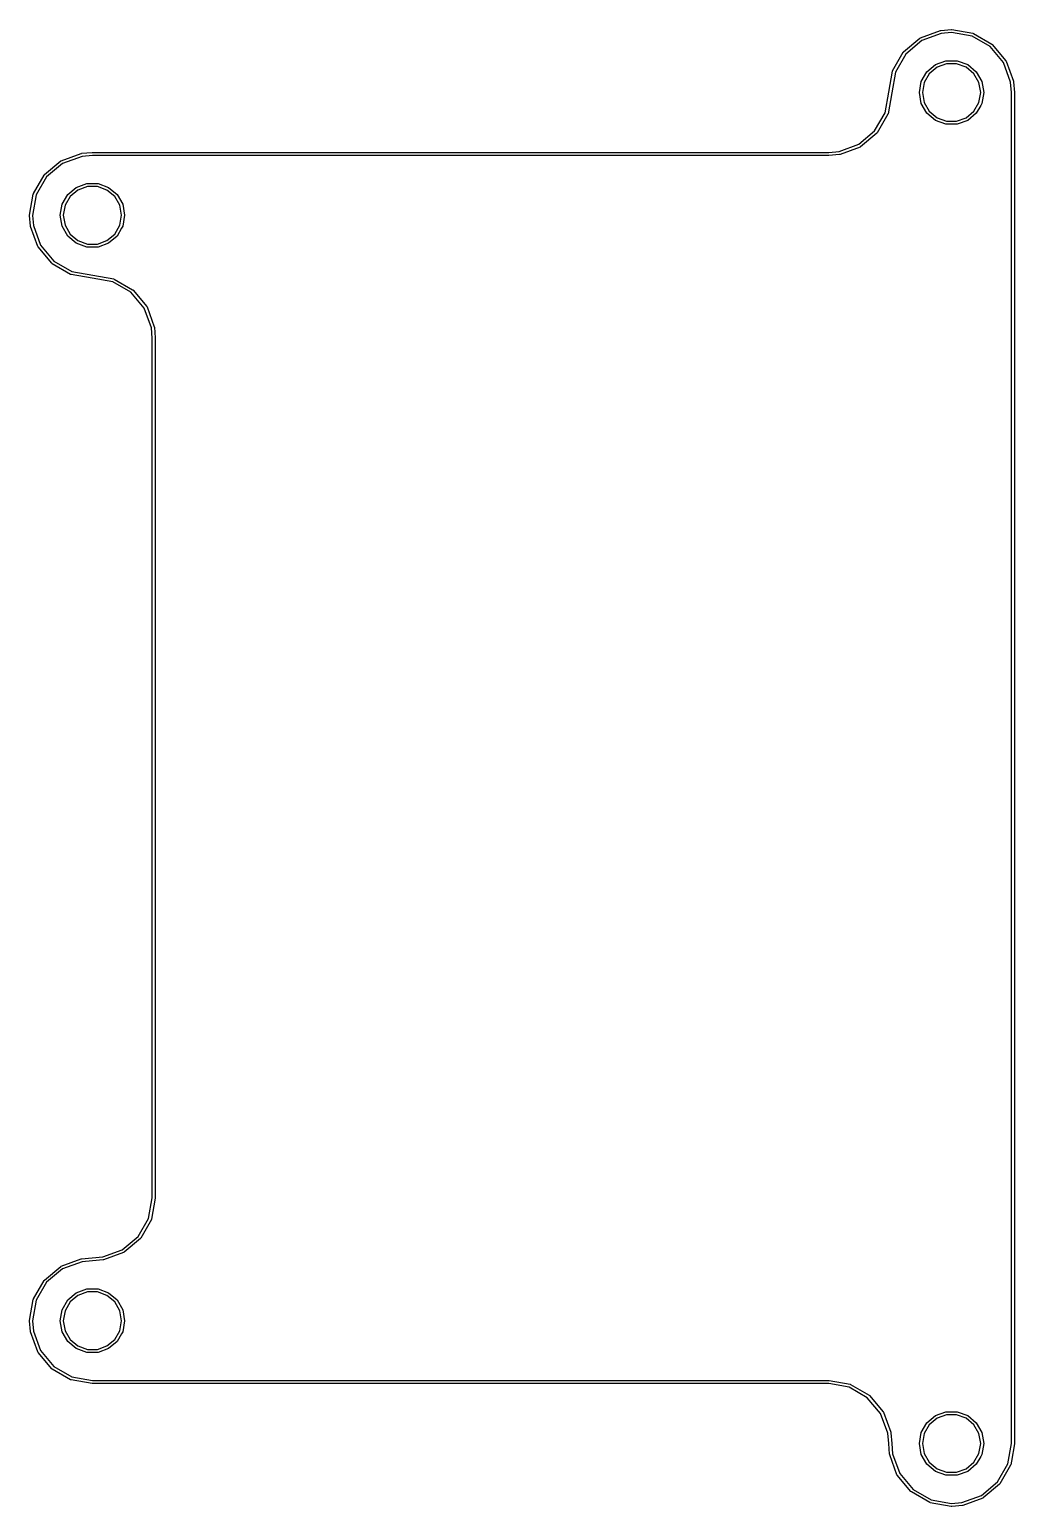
# Model space of a CAD drawing. Extents: x 3.7 to 35.8, y -8.7 to 39.4.
import ezdxf

# ---------------------------------------------------------------- set-up
doc = ezdxf.new("R2010")
doc.units = 0
doc.header["$MEASUREMENT"] = 0
doc.layers.add('BLACK', color=7, linetype='CONTINUOUS')

msp = doc.modelspace()

# ---------------------------------------------------------------- linework, layer by layer
at = {"layer": 'Black'}
for p, q in [((32.1858, 38.6739), (32.7179, 39.1203)), ((32.7754, 39.0381), (32.2568, 38.6029)), ((32.7179, 39.1204), (32.7329, 39.129)), ((32.7179, 39.1203), (32.7179, 39.1204)), ((32.7329, 39.129), (33.3856, 39.3666)), ((33.4136, 39.2704), (32.7754, 39.0381)), ((33.3856, 39.3666), (33.392, 39.3677)), ((33.392, 39.3677), (33.3983, 39.3694)), ((33.3983, 39.3694), (33.7456, 39.3998)), ((33.7478, 39.2996), (33.4136, 39.2704)), ((33.7456, 39.3998), (33.7522, 39.3992)), ((34.4167, 39.1817), (33.7478, 39.2996)), ((33.7522, 39.3992), (33.7587, 39.3992)), ((33.7587, 39.3992), (34.4427, 39.2786)), ((35.0029, 38.8432), (34.4167, 39.1817)), ((34.4427, 39.2786), (34.4427, 39.2786)), ((34.4427, 39.2786), (34.4521, 39.2752)), ((34.4521, 39.2752), (34.459, 39.2727)), ((34.459, 39.2727), (34.459, 39.2727)), ((34.459, 39.2727), (35.0606, 38.9254)), ((31.8273, 38.059), (32.1746, 38.6606)), ((32.2568, 38.6029), (31.9183, 38.0167)), ((32.1746, 38.6606), (32.1785, 38.6653)), ((32.1746, 38.6606), (32.1746, 38.6606)), ((32.1785, 38.6653), (32.1858, 38.6739)), ((32.1858, 38.6739), (32.1858, 38.6739)), ((35.4381, 38.3246), (35.0029, 38.8432)), ((35.0606, 38.9254), (35.0606, 38.9254)), ((35.0606, 38.9254), (35.0653, 38.9215)), ((35.0653, 38.9215), (35.0739, 38.9142)), ((35.0739, 38.9142), (35.0739, 38.9142)), ((35.0739, 38.9142), (35.5203, 38.3821)), ((31.7008, 37.3587), (31.8214, 38.0427)), ((31.9183, 38.0167), (31.7992, 37.3413)), ((31.8214, 38.0427), (31.8248, 38.0521)), ((31.8214, 38.0427), (31.8214, 38.0427)), ((31.8248, 38.0521), (31.8273, 38.059)), ((31.8273, 38.059), (31.8273, 38.059)), ((32.7633, 37.7091), (32.9457, 38.0249)), ((32.9457, 38.0249), (33.225, 38.2593)), ((33.275, 38.1727), (33.0223, 37.9606)), ((33.225, 38.2593), (33.5677, 38.384)), ((33.585, 38.2856), (33.275, 38.1727)), ((33.5677, 38.384), (33.9323, 38.384)), ((33.915, 38.2856), (33.585, 38.2856)), ((34.225, 38.1727), (33.915, 38.2856)), ((33.9323, 38.384), (34.275, 38.2593)), ((34.4777, 37.9606), (34.225, 38.1727)), ((34.275, 38.2593), (34.5543, 38.0249)), ((34.5543, 38.0249), (34.7367, 37.7091)), ((35.6704, 37.6864), (35.4381, 38.3246)), ((35.5203, 38.3821), (35.5204, 38.3821)), ((35.5204, 38.3821), (35.529, 38.3671)), ((35.529, 38.3671), (35.7666, 37.7144)), ((32.7, 37.35), (32.7633, 37.7091)), ((32.8573, 37.6749), (32.8, 37.35)), ((33.0223, 37.9606), (32.8573, 37.6749)), ((34.6427, 37.6749), (34.4777, 37.9606)), ((34.7, 37.35), (34.6427, 37.6749)), ((34.7367, 37.7091), (34.8, 37.35)), ((35.7, 37.3478), (35.6704, 37.6864)), ((35.7666, 37.7144), (35.7677, 37.708)), ((35.7677, 37.708), (35.7694, 37.7017)), ((35.7694, 37.7017), (35.7998, 37.3544)), ((31.5817, 36.6833), (31.7008, 37.3587)), ((31.7992, 37.3413), (31.6786, 36.6573)), ((31.7992, 37.3413), (31.7992, 37.3413)), ((32.7633, 36.9909), (32.7, 37.35)), ((32.8, 37.35), (32.8573, 37.0251)), ((34.6427, 37.0251), (34.7, 37.35)), ((34.8, 37.35), (34.7367, 36.9909)), ((35.7, -6.64563), (35.7, 37.3478)), ((35.7998, 37.3544), (35.7996, 37.3522)), ((35.7996, 37.3522), (35.8, 37.35)), ((35.8, 37.35), (35.8, -6.65)), ((31.2432, 36.0971), (31.5817, 36.6833)), ((31.6727, 36.641), (31.3254, 36.0394)), ((31.6786, 36.6573), (31.6727, 36.641)), ((31.6727, 36.641), (31.6727, 36.641)), ((31.6727, 36.641), (31.6727, 36.641)), ((31.6786, 36.6573), (31.6786, 36.6573)), ((31.6786, 36.6573), (31.6786, 36.6573)), ((32.9457, 36.6751), (32.7633, 36.9909)), ((32.8573, 37.0251), (33.0223, 36.7394)), ((33.225, 36.4407), (32.9457, 36.6751)), ((33.0223, 36.7394), (33.275, 36.5273)), ((34.225, 36.5273), (34.4777, 36.7394)), ((34.5543, 36.6751), (34.275, 36.4407)), ((34.4777, 36.7394), (34.6427, 37.0251)), ((34.7, 36.9274), (34.5543, 36.6751)), ((34.7367, 36.9909), (34.7, 36.9274)), ((30.7246, 35.6619), (31.2432, 36.0971)), ((33.5677, 36.316), (33.225, 36.4407)), ((33.275, 36.5273), (33.585, 36.4144)), ((33.9323, 36.316), (33.5677, 36.316)), ((33.585, 36.4144), (33.915, 36.4144)), ((33.915, 36.4144), (34.225, 36.5273)), ((34.275, 36.4407), (33.9323, 36.316)), ((30.0864, 35.4296), (30.7246, 35.6619)), ((31.3142, 36.0261), (30.7821, 35.5797)), ((31.3254, 36.0394), (31.3142, 36.0261)), ((31.3142, 36.0261), (31.3142, 36.0261)), ((31.3142, 36.0261), (31.3142, 36.0261)), ((4.18578, 34.6739), (4.71785, 35.1203)), ((4.71785, 35.1203), (4.71786, 35.1204)), ((4.71786, 35.1204), (4.7329, 35.129)), ((4.7329, 35.129), (5.3856, 35.3666)), ((5.41362, 35.2704), (4.77538, 35.0381)), ((5.3856, 35.3666), (5.39203, 35.3677)), ((5.39203, 35.3677), (5.39835, 35.3694)), ((5.39835, 35.3694), (5.74564, 35.3998)), ((5.75219, 35.3), (5.41362, 35.2704)), ((5.74564, 35.3998), (5.74783, 35.3996)), ((5.74783, 35.3996), (5.75, 35.4)), ((5.75, 35.4), (29.7478, 35.4)), ((29.75, 35.3), (5.75219, 35.3)), ((29.7478, 35.4), (30.0864, 35.4296)), ((29.7522, 35.3004), (29.75, 35.3)), ((29.7544, 35.3002), (29.7522, 35.3004)), ((30.1017, 35.3306), (29.7544, 35.3002)), ((30.108, 35.3323), (30.1017, 35.3306)), ((30.1144, 35.3334), (30.108, 35.3323)), ((30.7671, 35.571), (30.1144, 35.3334)), ((30.7821, 35.5796), (30.7671, 35.571)), ((30.7821, 35.5797), (30.7821, 35.5796)), ((30.7821, 35.5796), (30.7821, 35.5796)), ((3.82732, 34.059), (4.17461, 34.6606)), ((4.17461, 34.6606), (4.17854, 34.6653)), ((4.17461, 34.6606), (4.17461, 34.6606)), ((4.17854, 34.6653), (4.18577, 34.6739)), ((4.18577, 34.6739), (4.18578, 34.6739)), ((4.77538, 35.0381), (4.2568, 34.6029)), ((4.2568, 34.6029), (3.91832, 34.0167)), ((4.94565, 34.0249), (5.225, 34.2593)), ((5.275, 34.1727), (5.02226, 33.9606)), ((5.225, 34.2593), (5.56767, 34.384)), ((5.58503, 34.2856), (5.275, 34.1727)), ((5.56767, 34.384), (5.93233, 34.384)), ((5.91497, 34.2856), (5.58503, 34.2856)), ((6.225, 34.1727), (5.91497, 34.2856)), ((5.93233, 34.384), (6.275, 34.2593)), ((6.47774, 33.9606), (6.225, 34.1727)), ((6.275, 34.2593), (6.55435, 34.0249)), ((3.70076, 33.3587), (3.82137, 34.0427)), ((3.91832, 34.0167), (3.80038, 33.3478)), ((3.82137, 34.0427), (3.8248, 34.0521)), ((3.82137, 34.0427), (3.82137, 34.0427)), ((3.8248, 34.0521), (3.82731, 34.059)), ((3.82731, 34.059), (3.82732, 34.059)), ((4.7, 33.35), (4.76332, 33.7091)), ((4.76332, 33.7091), (4.94565, 34.0249)), ((4.85729, 33.6749), (4.8, 33.35)), ((5.02226, 33.9606), (4.85729, 33.6749)), ((6.64271, 33.6749), (6.47774, 33.9606)), ((6.55435, 34.0249), (6.73668, 33.7091)), ((6.7, 33.35), (6.64271, 33.6749)), ((6.73668, 33.7091), (6.8, 33.35)), ((3.70019, 33.3456), (3.70076, 33.3522)), ((3.73057, 32.9983), (3.70019, 33.3456)), ((3.70076, 33.3522), (3.70076, 33.3587)), ((3.80038, 33.3478), (3.82962, 33.0136)), ((4.76332, 32.9909), (4.7, 33.35)), ((4.8, 33.35), (4.85729, 33.0251)), ((6.64271, 33.0251), (6.7, 33.35)), ((6.8, 33.35), (6.73668, 32.9909)), ((3.73226, 32.992), (3.73057, 32.9983)), ((3.7334, 32.9856), (3.73226, 32.992)), ((3.97096, 32.3329), (3.7334, 32.9856)), ((3.82962, 33.0136), (4.06192, 32.3754)), ((4.94565, 32.6751), (4.76332, 32.9909)), ((4.85729, 33.0251), (5.02226, 32.7394)), ((5.02226, 32.7394), (5.275, 32.5273)), ((6.225, 32.5273), (6.47774, 32.7394)), ((6.47774, 32.7394), (6.64271, 33.0251)), ((6.7, 32.9274), (6.55435, 32.6751)), ((6.73668, 32.9909), (6.7, 32.9274)), ((3.97965, 32.3179), (3.97096, 32.3329)), ((4.42612, 31.7858), (3.97965, 32.3179)), ((3.97965, 32.3179), (3.97965, 32.3179)), ((3.97965, 32.3179), (3.97965, 32.3179)), ((4.06192, 32.3754), (4.49706, 31.8568)), ((5.225, 32.4407), (4.94565, 32.6751)), ((5.56767, 32.316), (5.225, 32.4407)), ((5.275, 32.5273), (5.58503, 32.4144)), ((5.93233, 32.316), (5.56767, 32.316)), ((5.58503, 32.4144), (5.91497, 32.4144)), ((5.91497, 32.4144), (6.225, 32.5273)), ((6.275, 32.4407), (5.93233, 32.316)), ((6.55435, 32.6751), (6.275, 32.4407)), ((4.43942, 31.7746), (4.42612, 31.7858)), ((4.42612, 31.7858), (4.42612, 31.7858)), ((5.04096, 31.4273), (4.43942, 31.7746)), ((4.49706, 31.8568), (5.08332, 31.5183)), ((5.04912, 31.4243), (5.04096, 31.4273)), ((5.04096, 31.4273), (5.04096, 31.4273)), ((5.05728, 31.4214), (5.04912, 31.4243)), ((5.74132, 31.3008), (5.05728, 31.4214)), ((5.05728, 31.4214), (5.05728, 31.4214)), ((5.05728, 31.4214), (5.05728, 31.4214)), ((5.08332, 31.5183), (5.75868, 31.3992)), ((6.41667, 31.1817), (5.74132, 31.3008)), ((5.74132, 31.3008), (5.74132, 31.3008)), ((5.75868, 31.3992), (6.44272, 31.2786)), ((6.44272, 31.2786), (6.44272, 31.2786)), ((6.44272, 31.2786), (6.45214, 31.2752)), ((6.45214, 31.2752), (6.45904, 31.2727)), ((6.45904, 31.2727), (6.45904, 31.2727)), ((6.45904, 31.2727), (7.06057, 30.9254)), ((7.00294, 30.8432), (6.41667, 31.1817)), ((7.43808, 30.3246), (7.00294, 30.8432)), ((7.06057, 30.9254), (7.06058, 30.9254)), ((7.06058, 30.9254), (7.06526, 30.9215)), ((7.06526, 30.9215), (7.07388, 30.9142)), ((7.07388, 30.9142), (7.07388, 30.9142)), ((7.07388, 30.9142), (7.52035, 30.3821)), ((7.67038, 29.6864), (7.43808, 30.3246)), ((7.52035, 30.3821), (7.52035, 30.3821)), ((7.52035, 30.3821), (7.52904, 30.3671)), ((7.52904, 30.3671), (7.7666, 29.7144)), ((7.7, 29.3478), (7.67038, 29.6864)), ((7.7, 1.35437), (7.7, 29.3478)), ((7.7666, 29.7144), (7.76773, 29.708)), ((7.76773, 29.708), (7.76943, 29.7017)), ((7.76943, 29.7017), (7.79981, 29.3544)), ((7.79981, 29.3544), (7.79962, 29.3522)), ((7.79962, 29.3522), (7.8, 29.35)), ((7.8, 29.35), (7.8, 1.35)), ((7.58168, 0.683326), (7.7, 1.35437)), ((7.79924, 1.34132), (7.67862, 0.657284)), ((7.8, 1.35), (7.79924, 1.34569)), ((7.79924, 1.34569), (7.79924, 1.34132)), ((7.2432, 0.09706), (7.58168, 0.683326)), ((7.67268, 0.640957), (7.32539, 0.039425)), ((7.67269, 0.64096), (7.67268, 0.640957)), ((7.67862, 0.657278), (7.67269, 0.64096)), ((7.67269, 0.64096), (7.67269, 0.64096)), ((7.67862, 0.657284), (7.67863, 0.657278)), ((7.67863, 0.657278), (7.67862, 0.657278)), ((6.72462, -0.33808), (7.2432, 0.09706)), ((7.31422, 0.026122), (6.78214, -0.42035)), ((7.31423, 0.026123), (7.31422, 0.026122)), ((7.32539, 0.039425), (7.31423, 0.026123)), ((7.31423, 0.026123), (7.31423, 0.026123)), ((6.08638, -0.570379), (6.72462, -0.33808)), ((6.7671, -0.429036), (6.1144, -0.666601)), ((6.78214, -0.420354), (6.7671, -0.429036)), ((6.78214, -0.42035), (6.78214, -0.420353)), ((6.78214, -0.420353), (6.78214, -0.420354)), ((4.18578, -1.32612), (4.71785, -0.879652)), ((4.77538, -0.961919), (4.2568, -1.39706)), ((4.71785, -0.879652), (4.71786, -0.879646)), ((4.71786, -0.879646), (4.7329, -0.870964)), ((4.7329, -0.870964), (5.3856, -0.633399)), ((5.41362, -0.72962), (4.77538, -0.961919)), ((5.3856, -0.633399), (5.39203, -0.632265)), ((5.39203, -0.632265), (5.39835, -0.630574)), ((5.39835, -0.630574), (5.74564, -0.60019)), ((5.75436, -0.69981), (5.41362, -0.72962)), ((5.74564, -0.60019), (6.08638, -0.570379)), ((5.74564, -0.60019), (5.74564, -0.60019)), ((6.10165, -0.669426), (5.75436, -0.69981)), ((6.10797, -0.667734), (6.10165, -0.669426)), ((6.1144, -0.666601), (6.10797, -0.667734)), ((3.82732, -1.94096), (4.17461, -1.33943)), ((4.2568, -1.39706), (3.91832, -1.98332)), ((4.17461, -1.33942), (4.17854, -1.33474)), ((4.17461, -1.33943), (4.17461, -1.33942)), ((4.17854, -1.33474), (4.18577, -1.32612)), ((4.18577, -1.32612), (4.18578, -1.32612)), ((4.94565, -1.97507), (5.225, -1.74067)), ((5.275, -1.82728), (5.02226, -2.03935)), ((5.225, -1.74067), (5.56767, -1.61595)), ((5.58503, -1.71443), (5.275, -1.82728)), ((5.56767, -1.61595), (5.93233, -1.61595)), ((5.91497, -1.71443), (5.58503, -1.71443)), ((6.225, -1.82728), (5.91497, -1.71443)), ((5.93233, -1.61595), (6.275, -1.74067)), ((6.47774, -2.03935), (6.225, -1.82728)), ((6.275, -1.74067), (6.55435, -1.97507)), ((3.70076, -2.64132), (3.82137, -1.95728)), ((3.91832, -1.98332), (3.80038, -2.6522)), ((3.82137, -1.95728), (3.8248, -1.94786)), ((3.82137, -1.95728), (3.82137, -1.95728)), ((3.8248, -1.94786), (3.82731, -1.94096)), ((3.82731, -1.94096), (3.82732, -1.94096)), ((4.7, -2.65), (4.76332, -2.29088)), ((4.76332, -2.29088), (4.94565, -1.97507)), ((4.85729, -2.32508), (4.8, -2.65)), ((5.02226, -2.03935), (4.85729, -2.32508)), ((6.64271, -2.32508), (6.47774, -2.03935)), ((6.55435, -1.97507), (6.73668, -2.29088)), ((6.7, -2.65), (6.64271, -2.32508)), ((6.73668, -2.29088), (6.8, -2.65)), ((3.70019, -2.65436), (3.70076, -2.64784)), ((3.73057, -3.00165), (3.70019, -2.65436)), ((3.70076, -2.64784), (3.70076, -2.64132)), ((3.80038, -2.6522), (3.82962, -2.98638)), ((4.76332, -3.00912), (4.7, -2.65)), ((4.8, -2.65), (4.85729, -2.97492)), ((6.64271, -2.97492), (6.7, -2.65)), ((6.8, -2.65), (6.73668, -3.00912)), ((3.73226, -3.00797), (3.73057, -3.00165)), ((3.7334, -3.0144), (3.73226, -3.00797)), ((3.97096, -3.6671), (3.7334, -3.0144)), ((3.82962, -2.98638), (4.06192, -3.62462)), ((4.94565, -3.32493), (4.76332, -3.00912)), ((4.85729, -2.97492), (5.02226, -3.26065)), ((5.225, -3.55933), (4.94565, -3.32493)), ((5.02226, -3.26065), (5.275, -3.47272)), ((6.225, -3.47272), (6.47774, -3.26065)), ((6.55435, -3.32493), (6.275, -3.55933)), ((6.47774, -3.26065), (6.64271, -2.97492)), ((6.7, -3.07265), (6.55435, -3.32493)), ((6.73668, -3.00912), (6.7, -3.07265)), ((3.97965, -3.68214), (3.97096, -3.6671)), ((4.42612, -4.21422), (3.97965, -3.68214)), ((3.97965, -3.68214), (3.97965, -3.68214)), ((3.97965, -3.68214), (3.97965, -3.68214)), ((4.06192, -3.62462), (4.49706, -4.14319)), ((5.56767, -3.68405), (5.225, -3.55933)), ((5.275, -3.47272), (5.58503, -3.58557)), ((5.93233, -3.68405), (5.56767, -3.68405)), ((5.58503, -3.58557), (5.91497, -3.58557)), ((5.91497, -3.58557), (6.225, -3.47272)), ((6.275, -3.55933), (5.93233, -3.68405)), ((4.42612, -4.21423), (4.42612, -4.21422)), ((4.43942, -4.22539), (4.42612, -4.21423)), ((5.04096, -4.57268), (4.43942, -4.22539)), ((4.49706, -4.14319), (5.08332, -4.48168)), ((5.04096, -4.57269), (5.04096, -4.57268)), ((5.04912, -4.57566), (5.04096, -4.57269)), ((5.05728, -4.57863), (5.04912, -4.57566)), ((5.74132, -4.69924), (5.05728, -4.57862)), ((5.05728, -4.57862), (5.05728, -4.57862)), ((5.05728, -4.57862), (5.05728, -4.57863)), ((5.08332, -4.48168), (5.75437, -4.6)), ((5.74569, -4.69924), (5.74132, -4.69924)), ((5.75, -4.7), (5.74569, -4.69924)), ((29.7456, -4.7), (5.75, -4.7)), ((5.75437, -4.6), (29.75, -4.6)), ((30.4167, -4.81832), (29.7456, -4.7)), ((29.75, -4.6), (29.7543, -4.60076)), ((29.7543, -4.60076), (29.7587, -4.60076)), ((29.7587, -4.60076), (30.4427, -4.72137)), ((30.4427, -4.72137), (30.4427, -4.72137)), ((30.4427, -4.72137), (30.4521, -4.7248)), ((30.4521, -4.7248), (30.459, -4.72731)), ((30.459, -4.72731), (30.459, -4.72732)), ((30.459, -4.72732), (31.0606, -5.07461)), ((31.0029, -5.1568), (30.4167, -4.81832)), ((31.4381, -5.67538), (31.0029, -5.1568)), ((31.0606, -5.07461), (31.0606, -5.07461)), ((31.0606, -5.07461), (31.0653, -5.07854)), ((31.0653, -5.07854), (31.0739, -5.08577)), ((31.0739, -5.08577), (31.0739, -5.08578)), ((31.0739, -5.08578), (31.5203, -5.61785)), ((31.6704, -6.31362), (31.4381, -5.67538)), ((31.5203, -5.61785), (31.5204, -5.61786)), ((31.5204, -5.61786), (31.529, -5.6329)), ((31.529, -5.6329), (31.7666, -6.2856)), ((32.9457, -5.97507), (33.225, -5.74067)), ((33.225, -5.74067), (33.5677, -5.61595)), ((33.585, -5.71443), (33.275, -5.82728)), ((33.5677, -5.61595), (33.9323, -5.61595)), ((33.915, -5.71443), (33.585, -5.71443)), ((34.225, -5.82728), (33.915, -5.71443)), ((33.9323, -5.61595), (34.275, -5.74067)), ((34.275, -5.74067), (34.5543, -5.97507)), ((32.7633, -6.29088), (32.9457, -5.97507)), ((33.0223, -6.03935), (32.8573, -6.32508)), ((33.275, -5.82728), (33.0223, -6.03935)), ((34.4777, -6.03935), (34.225, -5.82728)), ((34.6427, -6.32508), (34.4777, -6.03935)), ((34.5543, -5.97507), (34.7367, -6.29088)), ((31.7002, -6.65436), (31.6704, -6.31362)), ((31.7306, -7.00165), (31.7002, -6.65436)), ((31.7666, -6.2856), (31.7677, -6.29203)), ((31.7677, -6.29203), (31.7694, -6.29835)), ((31.7694, -6.29835), (31.7998, -6.64564)), ((31.7998, -6.64564), (31.7998, -6.64564)), ((31.7998, -6.64564), (31.7998, -6.64564)), ((31.7998, -6.64564), (31.8296, -6.98638)), ((32.7, -6.65), (32.7633, -6.29088)), ((32.7633, -7.00912), (32.7, -6.65)), ((32.8573, -6.32508), (32.8, -6.65)), ((32.8, -6.65), (32.8573, -6.97492)), ((34.7, -6.65), (34.6427, -6.32508)), ((34.6427, -6.97492), (34.7, -6.65)), ((34.7367, -6.29088), (34.8, -6.65)), ((34.8, -6.65), (34.7367, -7.00912)), ((35.5817, -7.31667), (35.7, -6.64563)), ((35.7992, -6.65868), (35.7, -7.22149)), ((35.8, -6.65), (35.7992, -6.65431)), ((35.7992, -6.65431), (35.7992, -6.65868)), ((31.7323, -7.00797), (31.7306, -7.00165)), ((31.7334, -7.0144), (31.7323, -7.00797)), ((31.971, -7.6671), (31.7334, -7.0144)), ((31.8296, -6.98638), (32.0619, -7.62462)), ((32.9457, -7.32493), (32.7633, -7.00912)), ((32.8573, -6.97492), (33.0223, -7.26065)), ((34.4777, -7.26065), (34.6427, -6.97492)), ((34.7, -7.07265), (34.5543, -7.32493)), ((34.7367, -7.00912), (34.7, -7.07265)), ((31.9796, -7.68214), (31.971, -7.6671)), ((32.4261, -8.21422), (31.9796, -7.68214)), ((31.9796, -7.68214), (31.9796, -7.68214)), ((31.9796, -7.68214), (31.9796, -7.68214)), ((32.0619, -7.62462), (32.4971, -8.1432)), ((33.225, -7.55933), (32.9457, -7.32493)), ((33.0223, -7.26065), (33.275, -7.47272)), ((33.5677, -7.68405), (33.225, -7.55933)), ((33.275, -7.47272), (33.585, -7.58557)), ((33.9323, -7.68405), (33.5677, -7.68405)), ((33.585, -7.58557), (33.915, -7.58557)), ((33.915, -7.58557), (34.225, -7.47272)), ((34.275, -7.55933), (33.9323, -7.68405)), ((34.225, -7.47272), (34.4777, -7.26065)), ((34.5543, -7.32493), (34.275, -7.55933)), ((35.2432, -7.90294), (35.5817, -7.31667)), ((35.6727, -7.35904), (35.3254, -7.96057)), ((35.6786, -7.34272), (35.6727, -7.35904)), ((35.6727, -7.35904), (35.6727, -7.35904)), ((35.6727, -7.35904), (35.6727, -7.35904)), ((35.7, -7.22149), (35.6786, -7.34272)), ((35.6786, -7.34272), (35.6786, -7.34272)), ((35.6786, -7.34272), (35.6786, -7.34272)), ((32.4971, -8.1432), (33.0833, -8.48168)), ((34.7246, -8.33808), (35.2432, -7.90294)), ((35.3142, -7.97388), (34.7821, -8.42035)), ((35.3254, -7.96057), (35.3142, -7.97388)), ((35.3142, -7.97388), (35.3142, -7.97388)), ((35.3142, -7.97388), (35.3142, -7.97388)), ((32.4261, -8.21423), (32.4261, -8.21422)), ((32.4394, -8.22539), (32.4261, -8.21423)), ((33.041, -8.57268), (32.4394, -8.22539)), ((33.041, -8.57269), (33.041, -8.57268)), ((33.0491, -8.57566), (33.041, -8.57269)), ((33.0573, -8.57863), (33.0491, -8.57566)), ((33.7413, -8.69924), (33.0573, -8.57862)), ((33.0573, -8.57862), (33.0573, -8.57862)), ((33.0573, -8.57862), (33.0573, -8.57863)), ((33.0833, -8.48168), (33.7522, -8.59962)), ((33.7522, -8.59962), (34.0864, -8.57038)), ((34.0864, -8.57038), (34.7246, -8.33808)), ((34.7671, -8.42904), (34.1144, -8.6666)), ((34.7821, -8.42035), (34.7671, -8.42904)), ((34.7821, -8.42035), (34.7821, -8.42035)), ((34.7821, -8.42035), (34.7821, -8.42035)), ((33.7478, -8.69924), (33.7413, -8.69924)), ((33.7544, -8.69981), (33.7478, -8.69924)), ((34.1017, -8.66943), (33.7544, -8.69981)), ((34.108, -8.66773), (34.1017, -8.66943)), ((34.1144, -8.6666), (34.108, -8.66773))]:
    msp.add_line(p, q, dxfattribs=at)

doc.saveas('drawing.dxf')
